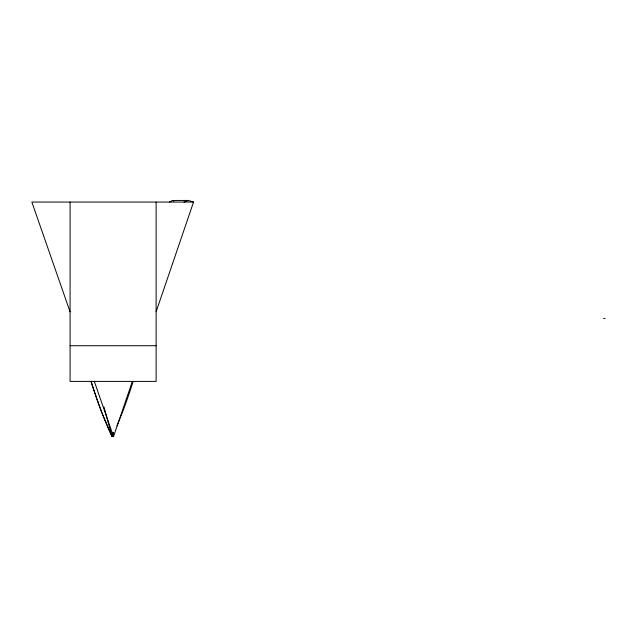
<?xml version="1.0" encoding="UTF-8"?>
<svg xmlns="http://www.w3.org/2000/svg" width="637" height="637" viewBox="0 0 637 637"><rect width="100%" height="100%" fill="white"/><g stroke="black" fill="none" stroke-linecap="round" stroke-linejoin="round"><path stroke-width="0.96" d="M113.115 432.738L112.072 436.56L113.513 436.56L132.257 381.659M156.121 311.748L193.56 202.056L188.345 200.44L172.396 200.464L169.434 202.056M116.961 425.898L122.208 412.959A421.551 56.589 -82.2 0 0 132.974 381.977M112.892 434.784L112.072 436.56L101.952 412.895A420.571 56.263 82.1 0 1 91.195 381.874M184.013 202.056L188.345 200.44M193.56 202.056L31.85 202.056L70.078 311.835M603.573 318.5L605.15 318.5M70.078 345.708L156.121 345.708M172.396 200.464L173.861 201.101M94.244 381.221L113.513 436.56A1151.624 96.951 88.4 0 0 112.948 432.499M103.974 406.892L112.072 436.56A420.516 55.889 82.1 0 1 91.059 381.372M156.121 202.056L156.121 381.404L70.078 381.404L70.078 202.056M112.821 432.603A1154.156 121.006 88 0 1 113.513 436.56"/></g></svg>
